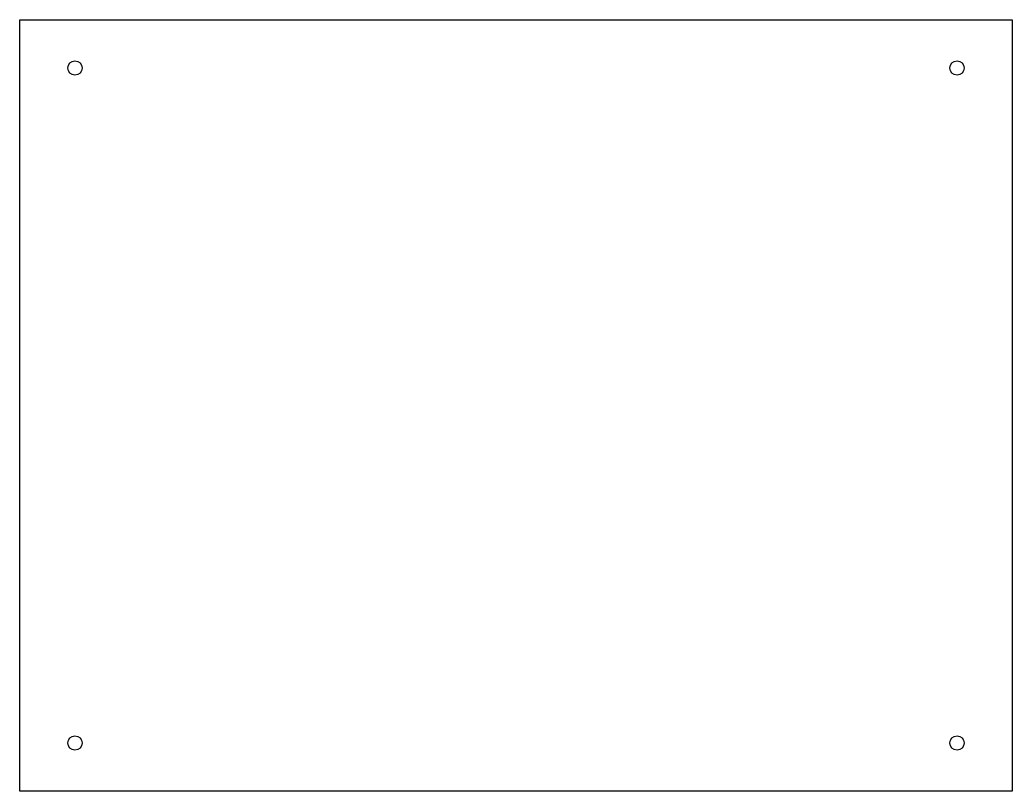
# Model space of a CAD drawing. Header units: inches. Extents: x -41 to -23, y 15 to 29.
import ezdxf

# ---------------------------------------------------------------- set-up
doc = ezdxf.new("R2010")
doc.units = ezdxf.units.IN
doc.layers.get('0').update_dxf_attribs({"linetype": 'CONTINUOUS'})

msp = doc.modelspace()

# ---------------------------------------------------------------- linework, layer by layer
msp.add_lwpolyline([(-41, 29.005), (-23, 29.005), (-23, 15.005), (-41, 15.005)], close=True)
for centre in [(-40, 28.13), (-24, 28.13), (-40, 15.88), (-24, 15.88)]:
    msp.add_circle(centre, 0.13)

doc.saveas('drawing.dxf')
